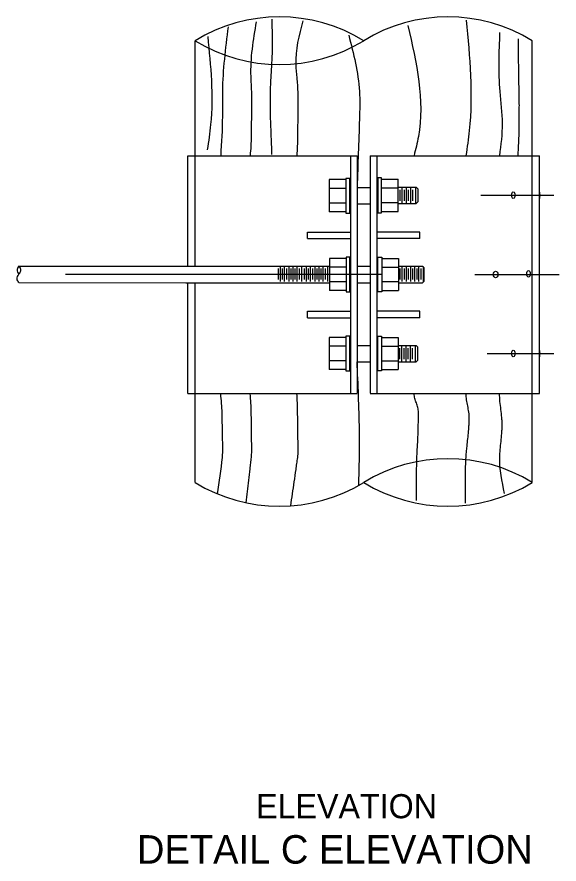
# Model space of a CAD drawing. Extents: x -19.7 to 6.5, y -3.4 to 7.8.
# Drawn here: x -4.008 to -2.295, y 4.212 to 6.886 of the extents above; entities that cross this region are included whole.
import ezdxf

# ---------------------------------------------------------------- set-up
doc = ezdxf.new("R2010")
doc.units = 0
doc.layers.add('es_DETAIL', color=7, linetype='Continuous')
doc.layers.add('es_NO-PLOT', color=7, linetype='Continuous')

msp = doc.modelspace()

# ---------------------------------------------------------------- linework, layer by layer
at = {"layer": 'es_DETAIL'}
for p, q in [((-3.4452, 6.448), (-3.4452, 6.8109)), ((-2.3801, 6.448), (-2.3801, 6.8109)), ((-3.4686, 6.448), (-2.9335, 6.448)), ((-3.4686, 6.0991), (-3.4686, 6.448)), ((-3.4452, 6.0991), (-3.4452, 6.448)), ((-2.9543, 6.448), (-2.9543, 5.6982)), ((-2.9335, 6.448), (-2.9335, 5.6982)), ((-2.8918, 6.448), (-2.8918, 5.6982)), ((-2.8918, 6.448), (-2.3567, 6.448)), ((-2.871, 6.448), (-2.871, 5.6982)), ((-2.3801, 5.6982), (-2.3801, 6.448)), ((-2.3567, 6.3334), (-2.3567, 6.448)), ((-2.9686, 6.3723), (-3.0213, 6.3723)), ((-3.0213, 6.3723), (-3.0213, 6.2709)), ((-2.9686, 6.3723), (-2.9686, 6.2709)), ((-2.8567, 6.3737), (-2.8039, 6.3737)), ((-2.8567, 6.2723), (-2.8567, 6.3737)), ((-2.8039, 6.2723), (-2.8039, 6.3737)), ((-2.9686, 6.3447), (-3.0213, 6.3447)), ((-2.9335, 6.3476), (-2.8918, 6.3476)), ((-2.856, 6.346), (-2.8039, 6.346)), ((-2.8039, 6.349), (-2.7467, 6.349)), ((-2.798, 6.3401), (-2.798, 6.3056)), ((-2.7918, 6.3466), (-2.7918, 6.2991)), ((-2.7851, 6.3401), (-2.7851, 6.3056)), ((-2.7788, 6.3466), (-2.7788, 6.2991)), ((-2.7721, 6.3401), (-2.7721, 6.3056)), ((-2.7648, 6.3466), (-2.7648, 6.2991)), ((-2.7581, 6.3401), (-2.7581, 6.3056)), ((-2.7491, 6.3466), (-2.7491, 6.2991)), ((-2.7414, 6.3438), (-2.7467, 6.349)), ((-2.7414, 6.3438), (-2.7414, 6.3022)), ((-2.543, 6.323), (-2.3118, 6.323)), ((-2.3567, 5.8331), (-2.3567, 6.3126)), ((-2.9679, 6.2986), (-3.0207, 6.2986)), ((-2.9335, 6.2956), (-2.8918, 6.2956)), ((-2.8567, 6.2999), (-2.8039, 6.2999)), ((-2.8039, 6.297), (-2.7467, 6.297)), ((-2.7467, 6.297), (-2.7414, 6.3022)), ((-2.9686, 6.2709), (-3.0213, 6.2709)), ((-2.8567, 6.2723), (-2.8039, 6.2723)), ((-3.0897, 6.207), (-2.9569, 6.207)), ((-3.0897, 6.1862), (-3.0897, 6.207)), ((-2.7356, 6.207), (-2.8684, 6.207)), ((-2.7356, 6.1862), (-2.7356, 6.207)), ((-3.0897, 6.1862), (-2.9569, 6.1862)), ((-2.7356, 6.1862), (-2.8684, 6.1862)), ((-4.0016, 6.0997), (-3.4743, 6.0991)), ((-3.4743, 6.0991), (-3.0209, 6.0988)), ((-3.1753, 6.0507), (-3.1753, 6.0982)), ((-3.1624, 6.0507), (-3.1624, 6.0982)), ((-3.1483, 6.0507), (-3.1483, 6.0982)), ((-3.1354, 6.0507), (-3.1354, 6.0982)), ((-3.1225, 6.0507), (-3.1225, 6.0982)), ((-3.1084, 6.0507), (-3.1084, 6.0982)), ((-3.0932, 6.0507), (-3.0932, 6.0982)), ((-3.0803, 6.0507), (-3.0803, 6.0982)), ((-3.0662, 6.0507), (-3.0662, 6.0982)), ((-3.0533, 6.0507), (-3.0533, 6.0982)), ((-3.0404, 6.0507), (-3.0404, 6.0982)), ((-3.0263, 6.0507), (-3.0263, 6.0982)), ((-2.9681, 6.1235), (-3.0209, 6.1235)), ((-3.0209, 6.1235), (-3.0209, 6.0221)), ((-2.9681, 6.1235), (-2.9681, 6.0221)), ((-2.9336, 6.0991), (-2.8909, 6.0991)), ((-2.8558, 6.1238), (-2.8031, 6.1238)), ((-2.8558, 6.1238), (-2.8558, 6.0224)), ((-2.8031, 6.1238), (-2.8031, 6.0224)), ((-2.8031, 6.0991), (-2.7269, 6.0991)), ((-2.7907, 6.0507), (-2.7907, 6.0982)), ((-2.7778, 6.0507), (-2.7778, 6.0982)), ((-2.7637, 6.0507), (-2.7637, 6.0982)), ((-2.7508, 6.0507), (-2.7508, 6.0982)), ((-2.7379, 6.0507), (-2.7379, 6.0982)), ((-2.7269, 6.0991), (-2.7217, 6.0939)), ((-2.7238, 6.0507), (-2.7238, 6.0982)), ((-2.8558, 6.0731), (-3.8542, 6.0731)), ((-3.1816, 6.0572), (-3.1816, 6.0917)), ((-3.1686, 6.0572), (-3.1686, 6.0917)), ((-3.1557, 6.0572), (-3.1557, 6.0917)), ((-3.1417, 6.0572), (-3.1417, 6.0917)), ((-3.1287, 6.0572), (-3.1287, 6.0917)), ((-3.1158, 6.0572), (-3.1158, 6.0917)), ((-3.0995, 6.0572), (-3.0995, 6.0917)), ((-3.0865, 6.0572), (-3.0865, 6.0917)), ((-3.0736, 6.0572), (-3.0736, 6.0917)), ((-3.0596, 6.0572), (-3.0596, 6.0917)), ((-3.0466, 6.0572), (-3.0466, 6.0917)), ((-3.0337, 6.0572), (-3.0337, 6.0917)), ((-2.9681, 6.0958), (-3.0209, 6.0958)), ((-2.8558, 6.0961), (-2.8031, 6.0961)), ((-2.797, 6.0572), (-2.797, 6.0917)), ((-2.784, 6.0572), (-2.784, 6.0917)), ((-2.7711, 6.0572), (-2.7711, 6.0917)), ((-2.7571, 6.0572), (-2.7571, 6.0917)), ((-2.7441, 6.0572), (-2.7441, 6.0917)), ((-2.7312, 6.0572), (-2.7312, 6.0917)), ((-2.7217, 6.0523), (-2.7217, 6.0939)), ((-2.5612, 6.0731), (-2.2954, 6.0731)), ((-4.0016, 6.0476), (-3.4743, 6.0471)), ((-3.4743, 6.0471), (-3.0209, 6.0468)), ((-3.4686, 5.6968), (-3.4686, 6.0471)), ((-3.4452, 5.6982), (-3.4452, 6.047)), ((-2.9681, 6.0502), (-3.0209, 6.0502)), ((-2.9336, 6.0471), (-2.8909, 6.0471)), ((-2.8558, 6.0504), (-2.8031, 6.0504)), ((-2.8031, 6.0471), (-2.7269, 6.0471)), ((-2.7217, 6.0523), (-2.7269, 6.0471)), ((-2.9681, 6.0221), (-3.0209, 6.0221)), ((-2.8558, 6.0224), (-2.8031, 6.0224)), ((-3.0897, 5.957), (-2.9569, 5.957)), ((-3.0897, 5.9362), (-3.0897, 5.957)), ((-2.7356, 5.957), (-2.8684, 5.957)), ((-2.7356, 5.9362), (-2.7356, 5.957)), ((-3.0897, 5.9362), (-2.9569, 5.9362)), ((-2.7356, 5.9362), (-2.871, 5.9362)), ((-2.9686, 5.8739), (-3.0213, 5.8739)), ((-3.0213, 5.8739), (-3.0213, 5.7725)), ((-2.9686, 5.8739), (-2.9686, 5.7725)), ((-2.8567, 5.8739), (-2.8039, 5.8739)), ((-2.8567, 5.8739), (-2.8567, 5.7725)), ((-2.8039, 5.8739), (-2.8039, 5.7725)), ((-2.9686, 5.8463), (-3.0213, 5.8463)), ((-2.9335, 5.8492), (-2.8918, 5.8492)), ((-2.8567, 5.8463), (-2.8039, 5.8463)), ((-2.8039, 5.8492), (-2.7467, 5.8492)), ((-2.798, 5.8061), (-2.798, 5.8406)), ((-2.7918, 5.7996), (-2.7918, 5.8471)), ((-2.7851, 5.8061), (-2.7851, 5.8406)), ((-2.7788, 5.7996), (-2.7788, 5.8471)), ((-2.7721, 5.8061), (-2.7721, 5.8406)), ((-2.7648, 5.7996), (-2.7648, 5.8471)), ((-2.7581, 5.8061), (-2.7581, 5.8406)), ((-2.7491, 5.7996), (-2.7491, 5.8471)), ((-2.7467, 5.8492), (-2.7414, 5.844)), ((-2.7414, 5.8024), (-2.7414, 5.844)), ((-2.523, 5.8232), (-2.3118, 5.8232)), ((-2.3567, 5.6968), (-2.3567, 5.8134)), ((-2.9679, 5.8002), (-3.0207, 5.8002)), ((-2.9335, 5.7972), (-2.8918, 5.7972)), ((-2.856, 5.8002), (-2.8039, 5.8002)), ((-2.8039, 5.7972), (-2.7467, 5.7972)), ((-2.7414, 5.8024), (-2.7467, 5.7972)), ((-2.9686, 5.7725), (-3.0213, 5.7725)), ((-2.8567, 5.7725), (-2.8039, 5.7725)), ((-3.4686, 5.6968), (-2.9335, 5.6968)), ((-3.4452, 5.4163), (-3.4452, 5.6982)), ((-2.8918, 5.6968), (-2.3567, 5.6968)), ((-2.3801, 5.4163), (-2.3801, 5.6982))]:
    msp.add_line(p, q, dxfattribs=at)
for points in [[(-2.9686, 6.2667), (-2.9569, 6.2667), (-2.9569, 6.3765), (-2.9686, 6.3765)], [(-2.8567, 6.3779), (-2.8684, 6.3779), (-2.8684, 6.2681), (-2.8567, 6.2681)], [(-2.9681, 6.0179), (-2.9564, 6.0179), (-2.9564, 6.1277), (-2.9681, 6.1277)], [(-2.8558, 6.0182), (-2.8676, 6.0182), (-2.8676, 6.128), (-2.8558, 6.128)], [(-2.9686, 5.7683), (-2.9569, 5.7683), (-2.9569, 5.8781), (-2.9686, 5.8781)], [(-2.8567, 5.7683), (-2.8684, 5.7683), (-2.8684, 5.8781), (-2.8567, 5.8781)]]:
    msp.add_lwpolyline(points, close=True, dxfattribs=at)
for centre, start, end in [((-3.1789, 6.3763), 58.5073, 121.4927), ((-2.6464, 6.3763), 58.5073, 121.4927), ((-3.1789, 7.2456), 238.5073, 301.4927), ((-2.6464, 4.9817), 58.5073, 121.4927), ((-3.1789, 5.851), 238.5073, 301.4927), ((-2.6464, 5.851), 238.5073, 301.4927)]:
    msp.add_arc(centre, 0.5097, start, end, dxfattribs=at)
for centre, ratio in [((-2.4399, 6.323), 0.541255), ((-2.4957, 6.0732), 0.709561), ((-2.3919, 6.0751), 0.541255), ((-2.4399, 5.8232), 0.541255)]:
    msp.add_ellipse(centre, major_axis=(0, -0.0104), ratio=ratio, dxfattribs=at)
for centre, ratio, start_param, end_param in [((-2.3562, 6.323), 0.223148, 3.357751, 6.067027), ((-2.3571, 6.323), 0.179491, 0.216158, 2.925435), ((-2.3562, 5.8232), 0.223148, 3.357751, 6.067027), ((-2.3571, 5.8232), 0.179491, 0.216158, 2.925435)]:
    msp.add_ellipse(centre, major_axis=(0, -0.0104), ratio=ratio, start_param=start_param, end_param=end_param, dxfattribs=at)
for points in [[(-3.2029, 6.8787), (-3.2047, 6.7147), (-3.2063, 6.693), (-3.2075, 6.6713), (-3.208, 6.6604), (-3.2082, 6.6549), (-3.2083, 6.6495), (-3.2085, 6.6001), (-3.2072, 6.5507), (-3.2052, 6.5012), (-3.2035, 6.4518)], [(-3.1046, 6.8741), (-3.1274, 6.7358), (-3.1237, 6.6934), (-3.1222, 6.6722), (-3.1215, 6.6616), (-3.121, 6.651), (-3.1203, 6.6091), (-3.121, 6.5672), (-3.1215, 6.5076), (-3.1237, 6.448)], [(-2.5884, 6.8761), (-2.5791, 6.5273), (-2.5898, 6.448)], [(-3.3411, 6.8545), (-3.359, 6.651), (-3.359, 6.5722), (-3.3643, 6.448)], [(-3.2522, 6.8711), (-3.2696, 6.6977), (-3.2684, 6.6743), (-3.2674, 6.651), (-3.2668, 6.6106), (-3.2671, 6.5904), (-3.2674, 6.5703), (-3.2677, 6.5397), (-3.268, 6.5091), (-3.2691, 6.4785), (-3.2714, 6.448)], [(-2.7728, 6.8587), (-2.7398, 6.5084), (-2.7536, 6.448)], [(-3.4052, 6.8243), (-3.3961, 6.5461), (-3.4068, 6.4668)], [(-2.9599, 6.8289), (-2.9261, 6.651), (-2.9261, 6.563), (-2.9335, 6.3491)], [(-2.4832, 6.837), (-2.483, 6.651), (-2.4752, 6.55), (-2.4838, 6.448)], [(-2.4251, 6.8174), (-2.4224, 6.6363), (-2.422, 6.6166), (-2.422, 6.5969), (-2.4222, 6.5772), (-2.4224, 6.5575), (-2.4227, 6.5264), (-2.4234, 6.4954), (-2.4249, 6.4643), (-2.4261, 6.4488), (-2.4262, 6.448)], [(-4.0016, 6.0479), (-4.0075, 6.059), (-4.0016, 6.0737), (-3.9958, 6.0883), (-4.0016, 6.099), (-4.0075, 6.0883), (-4.0016, 6.0737)], [(-2.9282, 5.4072), (-2.9261, 5.4952), (-2.9261, 5.5832), (-2.9335, 5.7971)], [(-3.3743, 5.3802), (-3.359, 5.4952), (-3.3576, 5.5148), (-3.3577, 5.5345), (-3.3585, 5.5543), (-3.3589, 5.5641), (-3.359, 5.574), (-3.3592, 5.6047), (-3.3599, 5.6354), (-3.3614, 5.6661), (-3.3642, 5.6968)], [(-3.2835, 5.3521), (-3.2754, 5.4236), (-3.2714, 5.4594), (-3.2694, 5.4773), (-3.2674, 5.4952), (-3.2661, 5.5154), (-3.2662, 5.5355), (-3.2669, 5.5557), (-3.2674, 5.5759), (-3.2674, 5.6062), (-3.2678, 5.6364), (-3.2689, 5.6667), (-3.2713, 5.6968)], [(-3.1429, 5.3425), (-3.1319, 5.4188), (-3.1264, 5.457), (-3.1237, 5.4761), (-3.121, 5.4952), (-3.1193, 5.5161), (-3.1195, 5.5371), (-3.1204, 5.5581), (-3.121, 5.579), (-3.121, 5.6085), (-3.1213, 5.6379), (-3.1221, 5.6674), (-3.1237, 5.6968)], [(-2.7457, 5.3599), (-2.7436, 5.5124), (-2.7406, 5.5752), (-2.7399, 5.6065), (-2.7398, 5.6221), (-2.7398, 5.6378), (-2.7403, 5.6452), (-2.7418, 5.6526), (-2.7462, 5.6673), (-2.7508, 5.6819), (-2.7526, 5.6893), (-2.7535, 5.6968)], [(-2.5909, 5.3507), (-2.5867, 5.5251), (-2.5817, 5.572), (-2.58, 5.5954), (-2.5794, 5.6072), (-2.5791, 5.6189), (-2.5794, 5.6286), (-2.5805, 5.6384), (-2.5839, 5.6578), (-2.5876, 5.6772), (-2.5898, 5.6968)], [(-2.4673, 5.382), (-2.483, 5.4952), (-2.4812, 5.5205), (-2.4787, 5.5457), (-2.4764, 5.571), (-2.4756, 5.5836), (-2.4753, 5.5899), (-2.4752, 5.5962), (-2.4754, 5.6088), (-2.4762, 5.6213), (-2.479, 5.6465), (-2.482, 5.6716), (-2.4838, 5.6968)]]:
    msp.add_spline(points, degree=3, dxfattribs=at)

# ---------------------------------------------------------------- texts
at = {"layer": 'es_NO-PLOT'}
for s, height, p in [('ELEVATION', 0.07615, (-3.2526, 4.3563)), ('DETAIL C ELEVATION', 0.089989, (-3.629, 4.213))]:
    msp.add_text(s, height=height, dxfattribs=at).set_placement(p)

doc.saveas('drawing.dxf')
